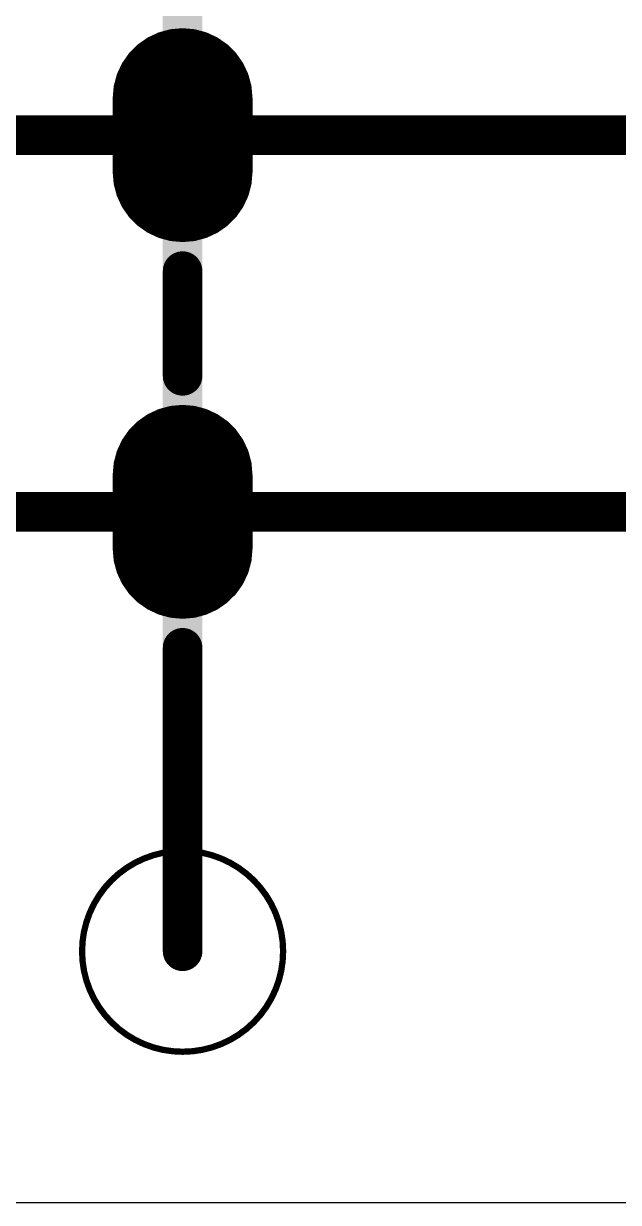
# Model space of a CAD drawing. Extents: x 5 to 105, y 20 to 66.
# Drawn here: x 17.11 to 29.13, y 20.32 to 44.17 of the extents above; entities that cross this region are included whole.
import ezdxf

# ---------------------------------------------------------------- set-up
doc = ezdxf.new("R2010")
doc.units = 0
for name, color, linetype in [('1', 12, 'CONTINUOUS'), ('20', 31, 'CONTINUOUS'), ('4', 41, 'CONTINUOUS'), ('5', 83, 'CONTINUOUS')]:
    doc.layers.add(name, color=color, linetype=linetype)

# ---------------------------------------------------------------- blocks, each defined once
blk = doc.blocks.new('RECT')
blk.add_solid([(-0.5, -0.5), (0.5, -0.5), (-0.5, 0.5), (0.5, 0.5)])

msp = doc.modelspace()

# ---------------------------------------------------------------- linework, layer by layer
at = {"layer": '1', "const_width": 0.127}
msp.add_lwpolyline([(20.32, 23.368, 1), (20.32, 27.432, 1), (20.32, 23.368)], format="xyb", dxfattribs=at)
at = {"layer": '20'}
msp.add_line((5.08, 20.32), (105.39, 20.32), dxfattribs=at)
at = {"layer": '4'}
for points, const_width in [([(19.7851, 43.5842), (19.5968, 43.4676)], 0.127), ([(19.9916, 43.6642), (19.7851, 43.5842)], 0.127), ([(20.2093, 43.7049), (19.9916, 43.6642)], 0.127), ([(20.119, 43.688), (20.521, 43.688)], 0.127), ([(20.4307, 43.7049), (20.2093, 43.7049)], 0.127), ([(20.6484, 43.6642), (20.4307, 43.7049)], 0.127), ([(20.8549, 43.5842), (20.6484, 43.6642)], 0.127), ([(21.0432, 43.4676), (20.8549, 43.5842)], 0.127), ([(19.5968, 43.4676), (19.4332, 43.3184)], 0.127), ([(19.56, 43.434), (21.08, 43.434)], 0.127), ([(19.7477, 43.561), (20.8924, 43.561)], 0.127), ([(21.2068, 43.3184), (21.0432, 43.4676)], 0.127), ([(19.2997, 43.1417), (19.201, 42.9435)], 0.127), ([(19.4332, 43.3184), (19.2997, 43.1417)], 0.127), ([(19.3286, 43.18), (21.3114, 43.18)], 0.127), ([(19.4246, 43.307), (21.2154, 43.307)], 0.127), ([(21.3403, 43.1417), (21.2068, 43.3184)], 0.127), ([(21.439, 42.9435), (21.3403, 43.1417)], 0.127), ([(19.201, 42.9435), (19.1404, 42.7305)], 0.127), ([(19.1961, 42.926), (21.4439, 42.926)], 0.127), ([(19.2556, 43.053), (21.3844, 43.053)], 0.127), ([(21.4996, 42.7305), (21.439, 42.9435)], 0.127), ([(19.1404, 42.7305), (19.12, 42.51)], 0.127), ([(19.135, 42.672), (21.505, 42.672)], 0.127), ([(19.1599, 42.799), (21.4801, 42.799)], 0.127), ([(21.52, 42.51), (21.4996, 42.7305)], 0.127), ([(19.12, 42.51), (21.52, 42.51)], 0.127), ([(19.1232, 42.545), (21.5168, 42.545)], 0.127), ([(19.1404, 41.0895), (19.12, 41.31)], 0.127), ([(19.12, 41.31), (21.52, 41.31)], 0.127), ([(19.1232, 41.275), (21.5168, 41.275)], 0.127), ([(21.52, 41.31), (21.4996, 41.0895)], 0.127), ([(19.135, 41.148), (21.505, 41.148)], 0.127), ([(19.201, 40.8765), (19.1404, 41.0895)], 0.127), ([(19.1599, 41.021), (21.4801, 41.021)], 0.127), ([(21.4996, 41.0895), (21.439, 40.8765)], 0.127), ([(19.1961, 40.894), (21.4439, 40.894)], 0.127), ([(19.2997, 40.6783), (19.201, 40.8765)], 0.127), ([(19.2556, 40.767), (21.3844, 40.767)], 0.127), ([(21.439, 40.8765), (21.3403, 40.6783)], 0.127), ([(19.4332, 40.5016), (19.2997, 40.6783)], 0.127), ([(19.3286, 40.64), (21.3114, 40.64)], 0.127), ([(19.4246, 40.513), (21.2154, 40.513)], 0.127), ([(19.5968, 40.3524), (19.4332, 40.5016)], 0.127), ([(21.2068, 40.5016), (21.0432, 40.3524)], 0.127), ([(21.3403, 40.6783), (21.2068, 40.5016)], 0.127), ([(19.56, 40.386), (21.08, 40.386)], 0.127), ([(19.7851, 40.2358), (19.5968, 40.3524)], 0.127), ([(19.7477, 40.259), (20.8924, 40.259)], 0.127), ([(21.0432, 40.3524), (20.8549, 40.2358)], 0.127), ([(19.9916, 40.1558), (19.7851, 40.2358)], 0.127), ([(20.2093, 40.1151), (19.9916, 40.1558)], 0.127), ([(20.119, 40.132), (20.521, 40.132)], 0.127), ([(20.4307, 40.1151), (20.2093, 40.1151)], 0.127), ([(20.6484, 40.1558), (20.4307, 40.1151)], 0.127), ([(20.8549, 40.2358), (20.6484, 40.1558)], 0.127), ([(20.32, 39.16), (20.32, 37.04)], 0.8), ([(19.7851, 35.9642), (19.5968, 35.8476)], 0.127), ([(19.9916, 36.0442), (19.7851, 35.9642)], 0.127), ([(20.2093, 36.0849), (19.9916, 36.0442)], 0.127), ([(20.119, 36.068), (20.5211, 36.068)], 0.127), ([(20.4307, 36.0849), (20.2093, 36.0849)], 0.127), ([(20.6484, 36.0442), (20.4307, 36.0849)], 0.127), ([(20.8549, 35.9642), (20.6484, 36.0442)], 0.127), ([(21.0432, 35.8476), (20.8549, 35.9642)], 0.127), ([(19.5968, 35.8476), (19.4332, 35.6984)], 0.127), ([(19.56, 35.814), (21.08, 35.814)], 0.127), ([(19.7476, 35.941), (20.8924, 35.941)], 0.127), ([(21.2068, 35.6984), (21.0432, 35.8476)], 0.127), ([(19.2997, 35.5217), (19.201, 35.3235)], 0.127), ([(19.4332, 35.6984), (19.2997, 35.5217)], 0.127), ([(19.3287, 35.56), (21.3114, 35.56)], 0.127), ([(19.4246, 35.687), (21.2155, 35.687)], 0.127), ([(21.3403, 35.5217), (21.2068, 35.6984)], 0.127), ([(21.439, 35.3235), (21.3403, 35.5217)], 0.127), ([(19.201, 35.3235), (19.1404, 35.1105)], 0.127), ([(19.1961, 35.306), (21.4439, 35.306)], 0.127), ([(19.2556, 35.433), (21.3844, 35.433)], 0.127), ([(21.4996, 35.1105), (21.439, 35.3235)], 0.127), ([(19.1404, 35.1105), (19.12, 34.89)], 0.127), ([(19.135, 35.052), (21.505, 35.052)], 0.127), ([(19.1599, 35.179), (21.4801, 35.179)], 0.127), ([(21.52, 34.89), (21.4996, 35.1105)], 0.127), ([(19.12, 34.89), (21.52, 34.89)], 0.127), ([(19.1232, 34.925), (21.5168, 34.925)], 0.127), ([(19.1404, 33.4695), (19.12, 33.69)], 0.127), ([(19.12, 33.69), (21.52, 33.69)], 0.127), ([(19.1232, 33.655), (21.5168, 33.655)], 0.127), ([(21.52, 33.69), (21.4996, 33.4695)], 0.127), ([(19.135, 33.528), (21.505, 33.528)], 0.127), ([(19.201, 33.2565), (19.1404, 33.4695)], 0.127), ([(19.1599, 33.401), (21.4801, 33.401)], 0.127), ([(21.4996, 33.4695), (21.439, 33.2565)], 0.127), ([(19.1961, 33.274), (21.444, 33.274)], 0.127), ([(19.2997, 33.0583), (19.201, 33.2565)], 0.127), ([(19.2556, 33.147), (21.3844, 33.147)], 0.127), ([(21.439, 33.2565), (21.3403, 33.0583)], 0.127), ([(19.4332, 32.8816), (19.2997, 33.0583)], 0.127), ([(19.3287, 33.02), (21.3114, 33.02)], 0.127), ([(19.4246, 32.893), (21.2155, 32.893)], 0.127), ([(19.5968, 32.7324), (19.4332, 32.8816)], 0.127), ([(21.2068, 32.8816), (21.0432, 32.7324)], 0.127), ([(21.3403, 33.0583), (21.2068, 32.8816)], 0.127), ([(19.56, 32.766), (21.08, 32.766)], 0.127), ([(19.7851, 32.6158), (19.5968, 32.7324)], 0.127), ([(19.7477, 32.639), (20.8924, 32.639)], 0.127), ([(19.9916, 32.5358), (19.7851, 32.6158)], 0.127), ([(20.8549, 32.6158), (20.6484, 32.5358)], 0.127), ([(21.0432, 32.7324), (20.8549, 32.6158)], 0.127), ([(20.2093, 32.4951), (19.9916, 32.5358)], 0.127), ([(20.119, 32.512), (20.521, 32.512)], 0.127), ([(20.4307, 32.4951), (20.2093, 32.4951)], 0.127), ([(20.6484, 32.5358), (20.4307, 32.4951)], 0.127), ([(20.32, 31.54), (20.32, 25.4)], 0.8)]:
    msp.add_lwpolyline(points, dxfattribs=dict(at, const_width=const_width))
for points, const_width in [([(19.7736, 43.6138, 1), (19.7966, 43.5546)], 0.0635), ([(19.8018, 43.5572, 1), (19.7684, 43.6112)], 0.0635), ([(19.9858, 43.6954, 1), (19.9974, 43.633)], 0.0635), ([(20.0031, 43.6346, 1), (19.9801, 43.6938)], 0.0635), ([(20.119, 43.7198, 1), (20.119, 43.6563)], 0.0635), ([(20.2093, 43.7366, 1), (20.2093, 43.6731)], 0.0635), ([(20.2151, 43.6737, 1), (20.2034, 43.7361)], 0.0635), ([(20.4366, 43.7361, 1), (20.4249, 43.6737)], 0.0635), ([(20.4307, 43.6731, 1), (20.4307, 43.7366)], 0.0635), ([(20.521, 43.6563, 1), (20.521, 43.7198)], 0.0635), ([(20.6599, 43.6938, 1), (20.6369, 43.6346)], 0.0635), ([(20.6426, 43.633, 1), (20.6542, 43.6954)], 0.0635), ([(20.8716, 43.6112, 1), (20.8382, 43.5572)], 0.0635), ([(20.8434, 43.5546, 1), (20.8664, 43.6138)], 0.0635), ([(19.56, 43.4658, 1), (19.56, 43.4023)], 0.0635), ([(19.5801, 43.4946, 1), (19.6136, 43.4406)], 0.0635), ([(19.6182, 43.4442, 1), (19.5754, 43.4911)], 0.0635), ([(19.7477, 43.5928, 1), (19.7477, 43.5292)], 0.0635), ([(20.8924, 43.5292, 1), (20.8924, 43.5928)], 0.0635), ([(21.0646, 43.4911, 1), (21.0218, 43.4442)], 0.0635), ([(21.0264, 43.4406, 1), (21.0599, 43.4946)], 0.0635), ([(21.08, 43.4023, 1), (21.08, 43.4658)], 0.0635), ([(19.2744, 43.1609, 1), (19.3251, 43.1226)], 0.0635), ([(19.3282, 43.1276, 1), (19.2713, 43.1559)], 0.0635), ([(19.3286, 43.2118, 1), (19.3286, 43.1482)], 0.0635), ([(19.4246, 43.3388, 1), (19.4246, 43.2752)], 0.0635), ([(19.4118, 43.3419, 1), (19.4546, 43.295)], 0.0635), ([(19.4585, 43.2993, 1), (19.4079, 43.3376)], 0.0635), ([(21.2321, 43.3376, 1), (21.1815, 43.2993)], 0.0635), ([(21.1854, 43.295, 1), (21.2282, 43.3419)], 0.0635), ([(21.2154, 43.2752, 1), (21.2154, 43.3388)], 0.0635), ([(21.3687, 43.1559, 1), (21.3118, 43.1276)], 0.0635), ([(21.3114, 43.1482, 1), (21.3114, 43.2118)], 0.0635), ([(21.3149, 43.1226, 1), (21.3656, 43.1609)], 0.0635), ([(19.1961, 42.9578, 1), (19.1961, 42.8942)], 0.0635), ([(19.1726, 42.9576, 1), (19.2295, 42.9293)], 0.0635), ([(19.2316, 42.9348, 1), (19.1705, 42.9522)], 0.0635), ([(19.2556, 43.0848, 1), (19.2556, 43.0213)], 0.0635), ([(21.3844, 43.0213, 1), (21.3844, 43.0848)], 0.0635), ([(21.4695, 42.9522, 1), (21.4084, 42.9348)], 0.0635), ([(21.4105, 42.9293, 1), (21.4674, 42.9576)], 0.0635), ([(21.4439, 42.8942, 1), (21.4439, 42.9578)], 0.0635), ([(19.135, 42.7038, 1), (19.135, 42.6403)], 0.0635), ([(19.1099, 42.7392, 1), (19.171, 42.7218)], 0.0635), ([(19.172, 42.7276, 1), (19.1088, 42.7334)], 0.0635), ([(19.1599, 42.8308, 1), (19.1599, 42.7672)], 0.0635), ([(21.5312, 42.7334, 1), (21.468, 42.7276)], 0.0635), ([(21.469, 42.7218, 1), (21.5301, 42.7392)], 0.0635), ([(21.4801, 42.7672, 1), (21.4801, 42.8308)], 0.0635), ([(21.505, 42.6403, 1), (21.505, 42.7038)], 0.0635), ([(19.12, 42.5418, 1), (19.12, 42.4783)], 0.0635), ([(19.0884, 42.5129, 1), (19.1516, 42.5071)], 0.0635), ([(19.1232, 42.5768, 1), (19.1232, 42.5132)], 0.0635), ([(21.4884, 42.5071, 1), (21.5516, 42.5129)], 0.0635), ([(21.5168, 42.5132, 1), (21.5168, 42.5768)], 0.0635), ([(21.52, 42.4783, 1), (21.52, 42.5418)], 0.0635), ([(19.12, 41.3418, 1), (19.12, 41.2782)], 0.0635), ([(19.1516, 41.3129, 1), (19.0884, 41.3071)], 0.0635), ([(19.1232, 41.3068, 1), (19.1232, 41.2432)], 0.0635), ([(21.5516, 41.3071, 1), (21.4884, 41.3129)], 0.0635), ([(21.5168, 41.2432, 1), (21.5168, 41.3068)], 0.0635), ([(21.52, 41.2782, 1), (21.52, 41.3418)], 0.0635), ([(19.135, 41.1798, 1), (19.135, 41.1163)], 0.0635), ([(19.171, 41.0982, 1), (19.1099, 41.0808)], 0.0635), ([(19.1088, 41.0866, 1), (19.172, 41.0924)], 0.0635), ([(19.1599, 41.0528, 1), (19.1599, 40.9892)], 0.0635), ([(21.468, 41.0924, 1), (21.5312, 41.0866)], 0.0635), ([(21.5301, 41.0808, 1), (21.469, 41.0982)], 0.0635), ([(21.4801, 40.9892, 1), (21.4801, 41.0528)], 0.0635), ([(21.505, 41.1163, 1), (21.505, 41.1798)], 0.0635), ([(19.1961, 40.9258, 1), (19.1961, 40.8623)], 0.0635), ([(19.2295, 40.8907, 1), (19.1726, 40.8624)], 0.0635), ([(19.1705, 40.8678, 1), (19.2316, 40.8852)], 0.0635), ([(19.2556, 40.7988, 1), (19.2556, 40.7353)], 0.0635), ([(21.3844, 40.7353, 1), (21.3844, 40.7988)], 0.0635), ([(21.4084, 40.8852, 1), (21.4695, 40.8678)], 0.0635), ([(21.4674, 40.8624, 1), (21.4105, 40.8907)], 0.0635), ([(21.4439, 40.8623, 1), (21.4439, 40.9258)], 0.0635), ([(19.3251, 40.6974, 1), (19.2744, 40.6591)], 0.0635), ([(19.2713, 40.6641, 1), (19.3282, 40.6924)], 0.0635), ([(19.3286, 40.6718, 1), (19.3286, 40.6082)], 0.0635), ([(19.4246, 40.5448, 1), (19.4246, 40.4813)], 0.0635), ([(19.4546, 40.525, 1), (19.4118, 40.4781)], 0.0635), ([(19.4079, 40.4824, 1), (19.4585, 40.5207)], 0.0635), ([(21.1815, 40.5207, 1), (21.2321, 40.4824)], 0.0635), ([(21.2282, 40.4781, 1), (21.1854, 40.525)], 0.0635), ([(21.2154, 40.4813, 1), (21.2154, 40.5448)], 0.0635), ([(21.3118, 40.6924, 1), (21.3687, 40.6641)], 0.0635), ([(21.3114, 40.6082, 1), (21.3114, 40.6718)], 0.0635), ([(21.3656, 40.6591, 1), (21.3149, 40.6974)], 0.0635), ([(19.56, 40.4178, 1), (19.56, 40.3543)], 0.0635), ([(19.6136, 40.3794, 1), (19.5801, 40.3254)], 0.0635), ([(19.5754, 40.3289, 1), (19.6182, 40.3758)], 0.0635), ([(19.7477, 40.2908, 1), (19.7477, 40.2272)], 0.0635), ([(20.8924, 40.2272, 1), (20.8924, 40.2908)], 0.0635), ([(21.0218, 40.3758, 1), (21.0646, 40.3289)], 0.0635), ([(21.0599, 40.3254, 1), (21.0264, 40.3794)], 0.0635), ([(21.08, 40.3543, 1), (21.08, 40.4178)], 0.0635), ([(19.7966, 40.2654, 1), (19.7736, 40.2062)], 0.0635), ([(19.7684, 40.2088, 1), (19.8018, 40.2628)], 0.0635), ([(19.9974, 40.187, 1), (19.9858, 40.1246)], 0.0635), ([(19.9801, 40.1262, 1), (20.0031, 40.1854)], 0.0635), ([(20.119, 40.1638, 1), (20.119, 40.1003)], 0.0635), ([(20.2093, 40.1469, 1), (20.2093, 40.0834)], 0.0635), ([(20.2034, 40.0839, 1), (20.2151, 40.1463)], 0.0635), ([(20.4249, 40.1463, 1), (20.4366, 40.0839)], 0.0635), ([(20.4307, 40.0834, 1), (20.4307, 40.1469)], 0.0635), ([(20.521, 40.1003, 1), (20.521, 40.1638)], 0.0635), ([(20.6369, 40.1854, 1), (20.6599, 40.1262)], 0.0635), ([(20.6542, 40.1246, 1), (20.6426, 40.187)], 0.0635), ([(20.8382, 40.2628, 1), (20.8716, 40.2088)], 0.0635), ([(20.8664, 40.2062, 1), (20.8434, 40.2654)], 0.0635), ([(20.52, 39.16, 1), (20.12, 39.16)], 0.4), ([(20.12, 37.04, 1), (20.52, 37.04)], 0.4), ([(19.7736, 35.9938, 1), (19.7966, 35.9346)], 0.0635), ([(19.8018, 35.9372, 1), (19.7684, 35.9912)], 0.0635), ([(19.9858, 36.0754, 1), (19.9974, 36.013)], 0.0635), ([(20.0031, 36.0146, 1), (19.9801, 36.0738)], 0.0635), ([(20.119, 36.0998, 1), (20.119, 36.0363)], 0.0635), ([(20.2093, 36.1166, 1), (20.2093, 36.0531)], 0.0635), ([(20.2151, 36.0537, 1), (20.2034, 36.1161)], 0.0635), ([(20.4366, 36.1161, 1), (20.4249, 36.0537)], 0.0635), ([(20.4307, 36.0531, 1), (20.4307, 36.1166)], 0.0635), ([(20.5211, 36.0363, 1), (20.5211, 36.0998)], 0.0635), ([(20.6599, 36.0738, 1), (20.6369, 36.0146)], 0.0635), ([(20.6426, 36.013, 1), (20.6542, 36.0754)], 0.0635), ([(20.8716, 35.9912, 1), (20.8382, 35.9372)], 0.0635), ([(20.8434, 35.9346, 1), (20.8664, 35.9938)], 0.0635), ([(19.56, 35.8458, 1), (19.56, 35.7822)], 0.0635), ([(19.5801, 35.8746, 1), (19.6136, 35.8206)], 0.0635), ([(19.6182, 35.8242, 1), (19.5755, 35.8711)], 0.0635), ([(19.7476, 35.9728, 1), (19.7476, 35.9093)], 0.0635), ([(20.8924, 35.9093, 1), (20.8924, 35.9728)], 0.0635), ([(21.0646, 35.8711, 1), (21.0218, 35.8242)], 0.0635), ([(21.0265, 35.8206, 1), (21.0599, 35.8746)], 0.0635), ([(21.08, 35.7822, 1), (21.08, 35.8458)], 0.0635), ([(19.2744, 35.5409, 1), (19.3251, 35.5026)], 0.0635), ([(19.3282, 35.5076, 1), (19.2713, 35.5359)], 0.0635), ([(19.3287, 35.5918, 1), (19.3287, 35.5282)], 0.0635), ([(19.4246, 35.7188, 1), (19.4246, 35.6553)], 0.0635), ([(19.4118, 35.7219, 1), (19.4546, 35.675)], 0.0635), ([(19.4585, 35.6793, 1), (19.4079, 35.7176)], 0.0635), ([(21.2321, 35.7176, 1), (21.1815, 35.6793)], 0.0635), ([(21.1854, 35.675, 1), (21.2282, 35.7219)], 0.0635), ([(21.2155, 35.6553, 1), (21.2155, 35.7188)], 0.0635), ([(21.3687, 35.5359, 1), (21.3118, 35.5076)], 0.0635), ([(21.3114, 35.5282, 1), (21.3114, 35.5918)], 0.0635), ([(21.3149, 35.5026, 1), (21.3656, 35.5409)], 0.0635), ([(19.1961, 35.3378, 1), (19.1961, 35.2743)], 0.0635), ([(19.1726, 35.3376, 1), (19.2295, 35.3093)], 0.0635), ([(19.2316, 35.3148, 1), (19.1705, 35.3322)], 0.0635), ([(19.2556, 35.4648, 1), (19.2556, 35.4012)], 0.0635), ([(21.3844, 35.4012, 1), (21.3844, 35.4648)], 0.0635), ([(21.4695, 35.3322, 1), (21.4084, 35.3148)], 0.0635), ([(21.4105, 35.3093, 1), (21.4674, 35.3376)], 0.0635), ([(21.4439, 35.2743, 1), (21.4439, 35.3378)], 0.0635), ([(19.135, 35.0838, 1), (19.135, 35.0202)], 0.0635), ([(19.1099, 35.1192, 1), (19.171, 35.1018)], 0.0635), ([(19.172, 35.1076, 1), (19.1088, 35.1134)], 0.0635), ([(19.1599, 35.2108, 1), (19.1599, 35.1472)], 0.0635), ([(21.5312, 35.1134, 1), (21.468, 35.1076)], 0.0635), ([(21.469, 35.1018, 1), (21.5301, 35.1192)], 0.0635), ([(21.4801, 35.1472, 1), (21.4801, 35.2108)], 0.0635), ([(21.505, 35.0202, 1), (21.505, 35.0838)], 0.0635), ([(19.12, 34.9218, 1), (19.12, 34.8583)], 0.0635), ([(19.0884, 34.8929, 1), (19.1516, 34.8871)], 0.0635), ([(19.1232, 34.9568, 1), (19.1232, 34.8933)], 0.0635), ([(21.4884, 34.8871, 1), (21.5516, 34.8929)], 0.0635), ([(21.5168, 34.8933, 1), (21.5168, 34.9568)], 0.0635), ([(21.52, 34.8583, 1), (21.52, 34.9218)], 0.0635), ([(19.1516, 33.6929, 1), (19.0884, 33.6871)], 0.0635), ([(19.12, 33.7217, 1), (19.12, 33.6583)], 0.0635), ([(19.1232, 33.6868, 1), (19.1232, 33.6232)], 0.0635), ([(21.5516, 33.6871, 1), (21.4884, 33.6929)], 0.0635), ([(21.5168, 33.6232, 1), (21.5168, 33.6868)], 0.0635), ([(21.52, 33.6583, 1), (21.52, 33.7218)], 0.0635), ([(19.135, 33.5598, 1), (19.135, 33.4962)], 0.0635), ([(19.171, 33.4782, 1), (19.1099, 33.4608)], 0.0635), ([(19.1088, 33.4666, 1), (19.172, 33.4724)], 0.0635), ([(19.1599, 33.4328, 1), (19.1599, 33.3693)], 0.0635), ([(21.468, 33.4724, 1), (21.5312, 33.4666)], 0.0635), ([(21.5301, 33.4608, 1), (21.469, 33.4782)], 0.0635), ([(21.4801, 33.3693, 1), (21.4801, 33.4328)], 0.0635), ([(21.505, 33.4962, 1), (21.505, 33.5598)], 0.0635), ([(19.1961, 33.3058, 1), (19.1961, 33.2422)], 0.0635), ([(19.2295, 33.2707, 1), (19.1726, 33.2424)], 0.0635), ([(19.1705, 33.2478, 1), (19.2316, 33.2652)], 0.0635), ([(19.2556, 33.1788, 1), (19.2556, 33.1152)], 0.0635), ([(21.3844, 33.1152, 1), (21.3844, 33.1788)], 0.0635), ([(21.4084, 33.2652, 1), (21.4695, 33.2478)], 0.0635), ([(21.4674, 33.2424, 1), (21.4106, 33.2707)], 0.0635), ([(21.444, 33.2422, 1), (21.444, 33.3058)], 0.0635), ([(19.3251, 33.0774, 1), (19.2744, 33.0391)], 0.0635), ([(19.2713, 33.0441, 1), (19.3282, 33.0724)], 0.0635), ([(19.3287, 33.0518, 1), (19.3287, 32.9883)], 0.0635), ([(19.4246, 32.9248, 1), (19.4246, 32.8612)], 0.0635), ([(19.4546, 32.905, 1), (19.4118, 32.8581)], 0.0635), ([(19.4079, 32.8624, 1), (19.4585, 32.9007)], 0.0635), ([(21.1815, 32.9007, 1), (21.2322, 32.8624)], 0.0635), ([(21.2282, 32.8581, 1), (21.1854, 32.905)], 0.0635), ([(21.2155, 32.8612, 1), (21.2155, 32.9248)], 0.0635), ([(21.3118, 33.0724, 1), (21.3687, 33.0441)], 0.0635), ([(21.3114, 32.9883, 1), (21.3114, 33.0518)], 0.0635), ([(21.3656, 33.0392, 1), (21.3149, 33.0774)], 0.0635), ([(19.56, 32.7978, 1), (19.56, 32.7342)], 0.0635), ([(19.6136, 32.7594, 1), (19.5801, 32.7054)], 0.0635), ([(19.5755, 32.7089, 1), (19.6182, 32.7558)], 0.0635), ([(19.7477, 32.6708, 1), (19.7477, 32.6073)], 0.0635), ([(19.7966, 32.6454, 1), (19.7736, 32.5862)], 0.0635), ([(19.7684, 32.5888, 1), (19.8018, 32.6428)], 0.0635), ([(20.8382, 32.6428, 1), (20.8716, 32.5888)], 0.0635), ([(20.8664, 32.5862, 1), (20.8434, 32.6454)], 0.0635), ([(20.8924, 32.6073, 1), (20.8924, 32.6708)], 0.0635), ([(21.0218, 32.7558, 1), (21.0646, 32.7089)], 0.0635), ([(21.0599, 32.7054, 1), (21.0265, 32.7594)], 0.0635), ([(21.08, 32.7342, 1), (21.08, 32.7978)], 0.0635), ([(19.9974, 32.567, 1), (19.9858, 32.5046)], 0.0635), ([(19.9801, 32.5062, 1), (20.0031, 32.5654)], 0.0635), ([(20.119, 32.5438, 1), (20.119, 32.4802)], 0.0635), ([(20.2093, 32.5269, 1), (20.2093, 32.4634)], 0.0635), ([(20.2034, 32.4639, 1), (20.2151, 32.5263)], 0.0635), ([(20.4249, 32.5263, 1), (20.4366, 32.4639)], 0.0635), ([(20.4307, 32.4634, 1), (20.4307, 32.5269)], 0.0635), ([(20.521, 32.4802, 1), (20.521, 32.5438)], 0.0635), ([(20.6369, 32.5654, 1), (20.6599, 32.5062)], 0.0635), ([(20.6542, 32.5046, 1), (20.6426, 32.567)], 0.0635), ([(20.52, 31.54, 1), (20.12, 31.54)], 0.4), ([(20.12, 25.4, 1), (20.52, 25.4)], 0.4)]:
    msp.add_lwpolyline(points, format="xyb", dxfattribs=dict(at, const_width=const_width))
at = {"layer": '5'}
for points, const_width in [([(19.645, 43.8291), (19.4522, 43.6942)], 0.127), ([(19.6248, 43.815), (21.0152, 43.815)], 0.127), ([(19.8583, 43.9286), (19.645, 43.8291)], 0.127), ([(20.0856, 43.9895), (19.8583, 43.9286)], 0.127), ([(19.9083, 43.942), (20.7317, 43.942)], 0.127), ([(20.32, 44.01), (20.0856, 43.9895)], 0.127), ([(20.5544, 43.9895), (20.32, 44.01)], 0.127), ([(20.7817, 43.9286), (20.5544, 43.9895)], 0.127), ([(20.995, 43.8291), (20.7817, 43.9286)], 0.127), ([(21.1878, 43.6942), (20.995, 43.8291)], 0.127), ([(19.4522, 43.6942), (19.2858, 43.5278)], 0.127), ([(19.4461, 43.688), (21.1939, 43.688)], 0.127), ([(21.3542, 43.5278), (21.1878, 43.6942)], 0.127), ([(19.2858, 43.5278), (19.1509, 43.335)], 0.127), ([(19.2202, 43.434), (21.4198, 43.434)], 0.127), ([(19.3191, 43.561), (21.3209, 43.561)], 0.127), ([(21.4891, 43.335), (21.3542, 43.5278)], 0.127), ([(19.0514, 43.1217), (18.9905, 42.8944)], 0.127), ([(19.1509, 43.335), (19.0514, 43.1217)], 0.127), ([(19.0786, 43.18), (21.5614, 43.18)], 0.127), ([(19.1378, 43.307), (21.5022, 43.307)], 0.127), ([(21.5886, 43.1217), (21.4891, 43.335)], 0.127), ([(21.6495, 42.8944), (21.5886, 43.1217)], 0.127), ([(18.9905, 42.8944), (18.97, 42.66)], 0.127), ([(18.999, 42.926), (21.641, 42.926)], 0.127), ([(19.033, 43.053), (21.607, 43.053)], 0.127), ([(21.67, 42.66), (21.6495, 42.8944)], 0.127), ([(18.97, 42.66), (18.97, 41.16)], 0.127), ([(18.9711, 42.672), (21.669, 42.672)], 0.127), ([(18.9822, 42.799), (21.6578, 42.799)], 0.127), ([(21.67, 41.16), (21.67, 42.66)], 0.127), ([(18.97, 42.545), (21.67, 42.545)], 0.127), ([(18.97, 42.418), (21.67, 42.418)], 0.127), ([(10.16, 41.91), (20.3, 41.91)], 0.8), ([(18.97, 42.291), (21.67, 42.291)], 0.127), ([(18.97, 42.164), (21.67, 42.164)], 0.127), ([(31.73, 41.91), (20.3, 41.91)], 0.8), ([(18.97, 42.037), (21.67, 42.037)], 0.127), ([(18.97, 41.91), (21.67, 41.91)], 0.127), ([(18.97, 41.783), (21.67, 41.783)], 0.127), ([(18.97, 41.656), (21.67, 41.656)], 0.127), ([(18.97, 41.529), (21.67, 41.529)], 0.127), ([(18.97, 41.402), (21.67, 41.402)], 0.127), ([(18.97, 41.275), (21.67, 41.275)], 0.127), ([(18.97, 41.16), (18.9905, 40.9256)], 0.127), ([(18.971, 41.148), (21.669, 41.148)], 0.127), ([(18.9822, 41.021), (21.6578, 41.021)], 0.127), ([(21.6495, 40.9256), (21.67, 41.16)], 0.127), ([(18.9905, 40.9256), (19.0514, 40.6983)], 0.127), ([(18.999, 40.894), (21.641, 40.894)], 0.127), ([(19.033, 40.767), (21.607, 40.767)], 0.127), ([(21.5886, 40.6983), (21.6495, 40.9256)], 0.127), ([(19.0514, 40.6983), (19.1509, 40.485)], 0.127), ([(19.0786, 40.64), (21.5614, 40.64)], 0.127), ([(19.1378, 40.513), (21.5022, 40.513)], 0.127), ([(19.1509, 40.485), (19.2858, 40.2922)], 0.127), ([(21.3542, 40.2922), (21.4891, 40.485)], 0.127), ([(21.4891, 40.485), (21.5886, 40.6983)], 0.127), ([(19.2202, 40.386), (21.4198, 40.386)], 0.127), ([(19.2858, 40.2922), (19.4522, 40.1258)], 0.127), ([(19.3191, 40.259), (21.3209, 40.259)], 0.127), ([(21.1878, 40.1258), (21.3542, 40.2922)], 0.127), ([(19.4461, 40.132), (21.1939, 40.132)], 0.127), ([(19.4522, 40.1258), (19.645, 39.9909)], 0.127), ([(19.6248, 40.005), (21.0152, 40.005)], 0.127), ([(20.995, 39.9909), (21.1878, 40.1258)], 0.127), ([(19.645, 39.9909), (19.8583, 39.8914)], 0.127), ([(19.8583, 39.8914), (20.0856, 39.8305)], 0.127), ([(19.9083, 39.878), (20.7317, 39.878)], 0.127), ([(20.0856, 39.8305), (20.32, 39.81)], 0.127), ([(20.32, 39.81), (20.5544, 39.8305)], 0.127), ([(20.5544, 39.8305), (20.7817, 39.8914)], 0.127), ([(20.7817, 39.8914), (20.995, 39.9909)], 0.127), ([(19.645, 36.2091), (19.4522, 36.0742)], 0.127), ([(19.6248, 36.195), (21.0152, 36.195)], 0.127), ([(19.8583, 36.3086), (19.645, 36.2091)], 0.127), ([(20.0856, 36.3695), (19.8583, 36.3086)], 0.127), ([(19.9083, 36.322), (20.7317, 36.322)], 0.127), ([(20.32, 36.39), (20.0856, 36.3695)], 0.127), ([(20.5544, 36.3695), (20.32, 36.39)], 0.127), ([(20.7817, 36.3086), (20.5544, 36.3695)], 0.127), ([(20.995, 36.2091), (20.7817, 36.3086)], 0.127), ([(21.1878, 36.0742), (20.995, 36.2091)], 0.127), ([(19.4522, 36.0742), (19.2858, 35.9078)], 0.127), ([(19.4461, 36.068), (21.1939, 36.068)], 0.127), ([(21.3542, 35.9078), (21.1878, 36.0742)], 0.127), ([(19.1509, 35.715), (19.0514, 35.5017)], 0.127), ([(19.2858, 35.9078), (19.1509, 35.715)], 0.127), ([(19.2202, 35.814), (21.4198, 35.814)], 0.127), ([(19.3191, 35.941), (21.3209, 35.941)], 0.127), ([(21.4891, 35.715), (21.3542, 35.9078)], 0.127), ([(21.5886, 35.5017), (21.4891, 35.715)], 0.127), ([(19.0514, 35.5017), (18.9905, 35.2744)], 0.127), ([(19.0786, 35.56), (21.5614, 35.56)], 0.127), ([(19.1378, 35.687), (21.5022, 35.687)], 0.127), ([(21.6495, 35.2744), (21.5886, 35.5017)], 0.127), ([(18.9905, 35.2744), (18.97, 35.04)], 0.127), ([(18.999, 35.306), (21.641, 35.306)], 0.127), ([(19.033, 35.433), (21.607, 35.433)], 0.127), ([(21.67, 35.04), (21.6495, 35.2744)], 0.127), ([(18.97, 35.04), (18.97, 33.54)], 0.127), ([(18.9711, 35.052), (21.669, 35.052)], 0.127), ([(18.9822, 35.179), (21.6578, 35.179)], 0.127), ([(21.67, 33.54), (21.67, 35.04)], 0.127), ([(18.97, 34.925), (21.67, 34.925)], 0.127), ([(18.97, 34.798), (21.67, 34.798)], 0.127), ([(13.97, 34.29), (20.3, 34.29)], 0.8), ([(18.97, 34.671), (21.67, 34.671)], 0.127), ([(18.97, 34.544), (21.67, 34.544)], 0.127), ([(31.73, 34.29), (20.3, 34.29)], 0.8), ([(18.97, 34.417), (21.67, 34.417)], 0.127), ([(18.97, 34.29), (21.67, 34.29)], 0.127), ([(18.97, 34.163), (21.67, 34.163)], 0.127), ([(18.97, 34.036), (21.67, 34.036)], 0.127), ([(18.97, 33.909), (21.67, 33.909)], 0.127), ([(18.97, 33.782), (21.67, 33.782)], 0.127), ([(18.97, 33.655), (21.67, 33.655)], 0.127), ([(18.97, 33.54), (18.9905, 33.3056)], 0.127), ([(18.9711, 33.528), (21.669, 33.528)], 0.127), ([(18.9822, 33.401), (21.6578, 33.401)], 0.127), ([(21.6495, 33.3056), (21.67, 33.54)], 0.127), ([(18.9905, 33.3056), (19.0514, 33.0783)], 0.127), ([(18.999, 33.274), (21.641, 33.274)], 0.127), ([(19.033, 33.147), (21.607, 33.147)], 0.127), ([(21.5886, 33.0783), (21.6495, 33.3056)], 0.127), ([(19.0514, 33.0783), (19.1509, 32.865)], 0.127), ([(19.0786, 33.02), (21.5614, 33.02)], 0.127), ([(19.1378, 32.893), (21.5022, 32.893)], 0.127), ([(19.1509, 32.865), (19.2858, 32.6722)], 0.127), ([(21.3542, 32.6722), (21.4891, 32.865)], 0.127), ([(21.4891, 32.865), (21.5886, 33.0783)], 0.127), ([(19.2202, 32.766), (21.4198, 32.766)], 0.127), ([(19.2858, 32.6722), (19.4522, 32.5058)], 0.127), ([(19.3191, 32.639), (21.3209, 32.639)], 0.127), ([(21.1878, 32.5058), (21.3542, 32.6722)], 0.127), ([(19.4461, 32.512), (21.1939, 32.512)], 0.127), ([(19.4522, 32.5058), (19.645, 32.3709)], 0.127), ([(19.6248, 32.385), (21.0152, 32.385)], 0.127), ([(19.645, 32.3709), (19.8583, 32.2714)], 0.127), ([(20.7817, 32.2714), (20.995, 32.3709)], 0.127), ([(20.995, 32.3709), (21.1878, 32.5058)], 0.127), ([(19.8583, 32.2714), (20.0856, 32.2105)], 0.127), ([(19.9083, 32.258), (20.7317, 32.258)], 0.127), ([(20.0856, 32.2105), (20.32, 32.19)], 0.127), ([(20.32, 32.19), (20.5544, 32.2105)], 0.127), ([(20.5544, 32.2105), (20.7817, 32.2714)], 0.127)]:
    msp.add_lwpolyline(points, dxfattribs=dict(at, const_width=const_width))
for points, const_width in [([(19.6248, 43.8468, 1), (19.6248, 43.7833)], 0.0635), ([(19.6316, 43.8579, 1), (19.6584, 43.8004)], 0.0635), ([(19.6632, 43.8031, 1), (19.6268, 43.8551)], 0.0635), ([(19.8501, 43.9593, 1), (19.8665, 43.8979)], 0.0635), ([(19.8717, 43.8998, 1), (19.8449, 43.9574)], 0.0635), ([(19.9083, 43.9738, 1), (19.9083, 43.9102)], 0.0635), ([(20.0828, 44.0211, 1), (20.0883, 43.9579)], 0.0635), ([(20.0938, 43.9588, 1), (20.0774, 44.0202)], 0.0635), ([(20.3228, 44.0416, 1), (20.3172, 43.9784)], 0.0635), ([(20.3228, 43.9784, 1), (20.3172, 44.0416)], 0.0635), ([(20.5626, 44.0202, 1), (20.5462, 43.9588)], 0.0635), ([(20.5517, 43.9579, 1), (20.5572, 44.0211)], 0.0635), ([(20.7317, 43.9102, 1), (20.7317, 43.9738)], 0.0635), ([(20.7951, 43.9574, 1), (20.7683, 43.8998)], 0.0635), ([(20.7735, 43.8979, 1), (20.7899, 43.9593)], 0.0635), ([(21.0132, 43.8551, 1), (20.9768, 43.8031)], 0.0635), ([(20.9816, 43.8004, 1), (21.0084, 43.8579)], 0.0635), ([(21.0152, 43.7833, 1), (21.0152, 43.8468)], 0.0635), ([(19.4461, 43.7198, 1), (19.4461, 43.6563)], 0.0635), ([(19.434, 43.7202, 1), (19.4704, 43.6682)], 0.0635), ([(19.4747, 43.6717, 1), (19.4298, 43.7166)], 0.0635), ([(21.2102, 43.7166, 1), (21.1653, 43.6717)], 0.0635), ([(21.1696, 43.6682, 1), (21.206, 43.7202)], 0.0635), ([(21.1939, 43.6563, 1), (21.1939, 43.7198)], 0.0635), ([(19.2202, 43.4658, 1), (19.2202, 43.4023)], 0.0635), ([(19.2634, 43.5502, 1), (19.3083, 43.5053)], 0.0635), ([(19.3118, 43.5096, 1), (19.2598, 43.546)], 0.0635), ([(19.3191, 43.5928, 1), (19.3191, 43.5292)], 0.0635), ([(21.3209, 43.5292, 1), (21.3209, 43.5928)], 0.0635), ([(21.3802, 43.546, 1), (21.3282, 43.5096)], 0.0635), ([(21.3317, 43.5053, 1), (21.3766, 43.5502)], 0.0635), ([(21.4198, 43.4023, 1), (21.4198, 43.4658)], 0.0635), ([(19.0226, 43.1351, 1), (19.0802, 43.1083)], 0.0635), ([(19.0821, 43.1135, 1), (19.0207, 43.1299)], 0.0635), ([(19.0786, 43.2118, 1), (19.0786, 43.1482)], 0.0635), ([(19.1378, 43.3388, 1), (19.1378, 43.2752)], 0.0635), ([(19.1249, 43.3532, 1), (19.1769, 43.3168)], 0.0635), ([(19.1796, 43.3216, 1), (19.1221, 43.3484)], 0.0635), ([(21.5179, 43.3484, 1), (21.4604, 43.3216)], 0.0635), ([(21.4631, 43.3168, 1), (21.5151, 43.3532)], 0.0635), ([(21.5022, 43.2752, 1), (21.5022, 43.3388)], 0.0635), ([(21.6193, 43.1299, 1), (21.5579, 43.1135)], 0.0635), ([(21.5598, 43.1083, 1), (21.6174, 43.1351)], 0.0635), ([(21.5614, 43.1482, 1), (21.5614, 43.2118)], 0.0635), ([(18.9598, 42.9026, 1), (19.0212, 42.8862)], 0.0635), ([(19.0221, 42.8917, 1), (18.9589, 42.8972)], 0.0635), ([(18.999, 42.9578, 1), (18.999, 42.8942)], 0.0635), ([(19.033, 43.0848, 1), (19.033, 43.0213)], 0.0635), ([(21.607, 43.0213, 1), (21.607, 43.0848)], 0.0635), ([(21.6811, 42.8972, 1), (21.6179, 42.8917)], 0.0635), ([(21.6188, 42.8862, 1), (21.6802, 42.9026)], 0.0635), ([(21.641, 42.8942, 1), (21.641, 42.9578)], 0.0635), ([(18.9384, 42.6628, 1), (19.0016, 42.6572)], 0.0635), ([(19.0018, 42.66, 1), (18.9383, 42.66)], 0.0635), ([(18.9711, 42.7038, 1), (18.9711, 42.6403)], 0.0635), ([(18.9822, 42.8308, 1), (18.9822, 42.7672)], 0.0635), ([(21.7018, 42.66, 1), (21.6383, 42.66)], 0.0635), ([(21.6384, 42.6572, 1), (21.7016, 42.6628)], 0.0635), ([(21.6578, 42.7672, 1), (21.6578, 42.8308)], 0.0635), ([(21.669, 42.6403, 1), (21.669, 42.7038)], 0.0635), ([(18.97, 42.5768, 1), (18.97, 42.5132)], 0.0635), ([(18.97, 42.4498, 1), (18.97, 42.3862)], 0.0635), ([(21.67, 42.5132, 1), (21.67, 42.5768)], 0.0635), ([(21.67, 42.3862, 1), (21.67, 42.4498)], 0.0635), ([(18.97, 42.1958, 1), (18.97, 42.1322)], 0.0635), ([(18.97, 42.3228, 1), (18.97, 42.2593)], 0.0635), ([(20.3, 42.11, 1), (20.3, 41.71)], 0.4), ([(20.3, 41.71, 1), (20.3, 42.11)], 0.4), ([(21.67, 42.2593, 1), (21.67, 42.3228)], 0.0635), ([(21.67, 42.1322, 1), (21.67, 42.1958)], 0.0635), ([(18.97, 42.0688, 1), (18.97, 42.0052)], 0.0635), ([(18.97, 41.9418, 1), (18.97, 41.8783)], 0.0635), ([(21.67, 42.0052, 1), (21.67, 42.0688)], 0.0635), ([(21.67, 41.8783, 1), (21.67, 41.9418)], 0.0635), ([(18.97, 41.8148, 1), (18.97, 41.7512)], 0.0635), ([(21.67, 41.7512, 1), (21.67, 41.8148)], 0.0635), ([(18.97, 41.6878, 1), (18.97, 41.6242)], 0.0635), ([(18.97, 41.5608, 1), (18.97, 41.4973)], 0.0635), ([(21.67, 41.6242, 1), (21.67, 41.6878)], 0.0635), ([(21.67, 41.4973, 1), (21.67, 41.5608)], 0.0635), ([(18.97, 41.4338, 1), (18.97, 41.3702)], 0.0635), ([(18.97, 41.3068, 1), (18.97, 41.2432)], 0.0635), ([(21.67, 41.3702, 1), (21.67, 41.4338)], 0.0635), ([(21.67, 41.2432, 1), (21.67, 41.3068)], 0.0635), ([(19.0016, 41.1628, 1), (18.9384, 41.1572)], 0.0635), ([(18.9383, 41.16, 1), (19.0018, 41.16)], 0.0635), ([(18.971, 41.1798, 1), (18.971, 41.1163)], 0.0635), ([(18.9822, 41.0528, 1), (18.9822, 40.9892)], 0.0635), ([(21.6383, 41.16, 1), (21.7018, 41.16)], 0.0635), ([(21.7016, 41.1572, 1), (21.6384, 41.1628)], 0.0635), ([(21.6578, 40.9892, 1), (21.6578, 41.0528)], 0.0635), ([(21.669, 41.1163, 1), (21.669, 41.1798)], 0.0635), ([(19.0212, 40.9338, 1), (18.9598, 40.9174)], 0.0635), ([(18.9589, 40.9228, 1), (19.0221, 40.9283)], 0.0635), ([(18.999, 40.9258, 1), (18.999, 40.8623)], 0.0635), ([(19.033, 40.7988, 1), (19.033, 40.7353)], 0.0635), ([(21.607, 40.7353, 1), (21.607, 40.7988)], 0.0635), ([(21.6179, 40.9283, 1), (21.6811, 40.9228)], 0.0635), ([(21.6802, 40.9174, 1), (21.6188, 40.9338)], 0.0635), ([(21.641, 40.8623, 1), (21.641, 40.9258)], 0.0635), ([(19.0802, 40.7117, 1), (19.0226, 40.6849)], 0.0635), ([(19.0207, 40.6901, 1), (19.0821, 40.7065)], 0.0635), ([(19.0786, 40.6718, 1), (19.0786, 40.6082)], 0.0635), ([(19.1378, 40.5448, 1), (19.1378, 40.4813)], 0.0635), ([(19.1769, 40.5032, 1), (19.1249, 40.4668)], 0.0635), ([(21.5151, 40.4668, 1), (21.4631, 40.5032)], 0.0635), ([(21.5022, 40.4813, 1), (21.5022, 40.5448)], 0.0635), ([(21.5579, 40.7065, 1), (21.6193, 40.6901)], 0.0635), ([(21.6174, 40.6849, 1), (21.5598, 40.7117)], 0.0635), ([(21.5614, 40.6082, 1), (21.5614, 40.6718)], 0.0635), ([(19.1221, 40.4716, 1), (19.1796, 40.4984)], 0.0635), ([(19.2202, 40.4178, 1), (19.2202, 40.3543)], 0.0635), ([(19.3083, 40.3147, 1), (19.2634, 40.2698)], 0.0635), ([(19.2598, 40.274, 1), (19.3118, 40.3104)], 0.0635), ([(19.3191, 40.2908, 1), (19.3191, 40.2272)], 0.0635), ([(21.3209, 40.2272, 1), (21.3209, 40.2908)], 0.0635), ([(21.3282, 40.3104, 1), (21.3802, 40.274)], 0.0635), ([(21.3766, 40.2698, 1), (21.3317, 40.3147)], 0.0635), ([(21.4198, 40.3543, 1), (21.4198, 40.4178)], 0.0635), ([(21.4604, 40.4984, 1), (21.5179, 40.4716)], 0.0635), ([(19.4461, 40.1638, 1), (19.4461, 40.1003)], 0.0635), ([(19.4704, 40.1518, 1), (19.434, 40.0998)], 0.0635), ([(19.4298, 40.1034, 1), (19.4747, 40.1483)], 0.0635), ([(19.6248, 40.0368, 1), (19.6248, 39.9733)], 0.0635), ([(21.0152, 39.9733, 1), (21.0152, 40.0368)], 0.0635), ([(21.1653, 40.1483, 1), (21.2102, 40.1034)], 0.0635), ([(21.206, 40.0998, 1), (21.1696, 40.1518)], 0.0635), ([(21.1939, 40.1003, 1), (21.1939, 40.1638)], 0.0635), ([(19.6584, 40.0196, 1), (19.6316, 39.9621)], 0.0635), ([(19.6268, 39.9649, 1), (19.6632, 40.0169)], 0.0635), ([(19.8665, 39.9221, 1), (19.8501, 39.8607)], 0.0635), ([(19.8449, 39.8626, 1), (19.8717, 39.9202)], 0.0635), ([(19.9083, 39.9098, 1), (19.9083, 39.8462)], 0.0635), ([(20.0883, 39.8621, 1), (20.0828, 39.7989)], 0.0635), ([(20.0774, 39.7998, 1), (20.0938, 39.8612)], 0.0635), ([(20.3172, 39.8416, 1), (20.3228, 39.7784)], 0.0635), ([(20.3172, 39.7784, 1), (20.3228, 39.8416)], 0.0635), ([(20.5462, 39.8612, 1), (20.5626, 39.7998)], 0.0635), ([(20.5572, 39.7989, 1), (20.5517, 39.8621)], 0.0635), ([(20.7317, 39.8462, 1), (20.7317, 39.9098)], 0.0635), ([(20.7683, 39.9202, 1), (20.7951, 39.8626)], 0.0635), ([(20.7899, 39.8607, 1), (20.7735, 39.9221)], 0.0635), ([(20.9768, 40.0169, 1), (21.0132, 39.9649)], 0.0635), ([(21.0084, 39.9621, 1), (20.9816, 40.0196)], 0.0635), ([(19.6248, 36.2268, 1), (19.6248, 36.1632)], 0.0635), ([(19.6316, 36.2379, 1), (19.6584, 36.1804)], 0.0635), ([(19.6632, 36.1831, 1), (19.6268, 36.2351)], 0.0635), ([(19.8501, 36.3393, 1), (19.8665, 36.2779)], 0.0635), ([(19.8717, 36.2798, 1), (19.8449, 36.3374)], 0.0635), ([(19.9083, 36.3538, 1), (19.9083, 36.2903)], 0.0635), ([(20.0828, 36.4011, 1), (20.0883, 36.3379)], 0.0635), ([(20.0938, 36.3388, 1), (20.0774, 36.4002)], 0.0635), ([(20.3228, 36.4216, 1), (20.3172, 36.3584)], 0.0635), ([(20.3228, 36.3584, 1), (20.3172, 36.4216)], 0.0635), ([(20.5626, 36.4002, 1), (20.5462, 36.3388)], 0.0635), ([(20.5517, 36.3379, 1), (20.5572, 36.4011)], 0.0635), ([(20.7317, 36.2903, 1), (20.7317, 36.3538)], 0.0635), ([(20.7951, 36.3374, 1), (20.7683, 36.2798)], 0.0635), ([(20.7735, 36.2779, 1), (20.7899, 36.3393)], 0.0635), ([(21.0132, 36.2351, 1), (20.9768, 36.1831)], 0.0635), ([(20.9816, 36.1804, 1), (21.0084, 36.2379)], 0.0635), ([(21.0152, 36.1632, 1), (21.0152, 36.2268)], 0.0635), ([(19.4461, 36.0998, 1), (19.4461, 36.0363)], 0.0635), ([(19.434, 36.1002, 1), (19.4705, 36.0482)], 0.0635), ([(19.4747, 36.0517, 1), (19.4298, 36.0966)], 0.0635), ([(21.2102, 36.0966, 1), (21.1653, 36.0517)], 0.0635), ([(21.1696, 36.0482, 1), (21.206, 36.1002)], 0.0635), ([(21.1939, 36.0363, 1), (21.1939, 36.0998)], 0.0635), ([(19.1796, 35.7016, 1), (19.1221, 35.7284)], 0.0635), ([(19.2202, 35.8458, 1), (19.2202, 35.7822)], 0.0635), ([(19.2634, 35.9302, 1), (19.3083, 35.8853)], 0.0635), ([(19.3119, 35.8896, 1), (19.2598, 35.926)], 0.0635), ([(19.3191, 35.9728, 1), (19.3191, 35.9093)], 0.0635), ([(21.3209, 35.9093, 1), (21.3209, 35.9728)], 0.0635), ([(21.3802, 35.926, 1), (21.3282, 35.8896)], 0.0635), ([(21.3317, 35.8853, 1), (21.3766, 35.9302)], 0.0635), ([(21.4198, 35.7822, 1), (21.4198, 35.8458)], 0.0635), ([(21.5179, 35.7284, 1), (21.4604, 35.7016)], 0.0635), ([(19.0226, 35.5151, 1), (19.0802, 35.4883)], 0.0635), ([(19.0821, 35.4935, 1), (19.0208, 35.5099)], 0.0635), ([(19.0786, 35.5918, 1), (19.0786, 35.5282)], 0.0635), ([(19.1378, 35.7188, 1), (19.1378, 35.6553)], 0.0635), ([(19.1249, 35.7332, 1), (19.1769, 35.6968)], 0.0635), ([(21.4631, 35.6968, 1), (21.5151, 35.7332)], 0.0635), ([(21.5022, 35.6553, 1), (21.5022, 35.7188)], 0.0635), ([(21.6193, 35.5099, 1), (21.5579, 35.4935)], 0.0635), ([(21.5598, 35.4883, 1), (21.6174, 35.5151)], 0.0635), ([(21.5614, 35.5282, 1), (21.5614, 35.5918)], 0.0635), ([(18.9598, 35.2826, 1), (19.0212, 35.2662)], 0.0635), ([(19.0221, 35.2717, 1), (18.9589, 35.2772)], 0.0635), ([(18.999, 35.3378, 1), (18.999, 35.2743)], 0.0635), ([(19.033, 35.4648, 1), (19.033, 35.4012)], 0.0635), ([(21.607, 35.4012, 1), (21.607, 35.4648)], 0.0635), ([(21.6811, 35.2772, 1), (21.6179, 35.2717)], 0.0635), ([(21.6188, 35.2662, 1), (21.6802, 35.2826)], 0.0635), ([(21.641, 35.2743, 1), (21.641, 35.3378)], 0.0635), ([(18.9384, 35.0428, 1), (19.0016, 35.0372)], 0.0635), ([(19.0018, 35.04, 1), (18.9383, 35.04)], 0.0635), ([(18.9711, 35.0838, 1), (18.9711, 35.0202)], 0.0635), ([(18.9822, 35.2108, 1), (18.9822, 35.1472)], 0.0635), ([(21.7018, 35.04, 1), (21.6383, 35.04)], 0.0635), ([(21.6384, 35.0372, 1), (21.7016, 35.0428)], 0.0635), ([(21.6578, 35.1472, 1), (21.6578, 35.2108)], 0.0635), ([(21.669, 35.0202, 1), (21.669, 35.0838)], 0.0635), ([(18.97, 34.8298, 1), (18.97, 34.7662)], 0.0635), ([(18.97, 34.9568, 1), (18.97, 34.8933)], 0.0635), ([(21.67, 34.8933, 1), (21.67, 34.9568)], 0.0635), ([(21.67, 34.7662, 1), (21.67, 34.8298)], 0.0635), ([(18.97, 34.7028, 1), (18.97, 34.6392)], 0.0635), ([(18.97, 34.5758, 1), (18.97, 34.5123)], 0.0635), ([(20.3, 34.49, 1), (20.3, 34.09)], 0.4), ([(20.3, 34.09, 1), (20.3, 34.49)], 0.4), ([(21.67, 34.6392, 1), (21.67, 34.7028)], 0.0635), ([(21.67, 34.5123, 1), (21.67, 34.5758)], 0.0635), ([(18.97, 34.4488, 1), (18.97, 34.3852)], 0.0635), ([(18.97, 34.3218, 1), (18.97, 34.2582)], 0.0635), ([(21.67, 34.3852, 1), (21.67, 34.4488)], 0.0635), ([(21.67, 34.2582, 1), (21.67, 34.3218)], 0.0635), ([(18.97, 34.1948, 1), (18.97, 34.1313)], 0.0635), ([(21.67, 34.1313, 1), (21.67, 34.1948)], 0.0635), ([(18.97, 34.0678, 1), (18.97, 34.0042)], 0.0635), ([(18.97, 33.9408, 1), (18.97, 33.8772)], 0.0635), ([(21.67, 34.0042, 1), (21.67, 34.0678)], 0.0635), ([(21.67, 33.8772, 1), (21.67, 33.9408)], 0.0635), ([(18.97, 33.6868, 1), (18.97, 33.6232)], 0.0635), ([(18.97, 33.8138, 1), (18.97, 33.7503)], 0.0635), ([(21.67, 33.7503, 1), (21.67, 33.8138)], 0.0635), ([(21.67, 33.6232, 1), (21.67, 33.6868)], 0.0635), ([(19.0016, 33.5428, 1), (18.9384, 33.5372)], 0.0635), ([(18.9383, 33.54, 1), (19.0018, 33.54)], 0.0635), ([(18.9711, 33.5598, 1), (18.9711, 33.4962)], 0.0635), ([(18.9822, 33.4328, 1), (18.9822, 33.3693)], 0.0635), ([(21.6383, 33.54, 1), (21.7018, 33.54)], 0.0635), ([(21.7016, 33.5372, 1), (21.6384, 33.5428)], 0.0635), ([(21.6578, 33.3693, 1), (21.6578, 33.4328)], 0.0635), ([(21.669, 33.4962, 1), (21.669, 33.5598)], 0.0635), ([(19.0212, 33.3138, 1), (18.9598, 33.2974)], 0.0635), ([(18.9589, 33.3028, 1), (19.0221, 33.3083)], 0.0635), ([(18.999, 33.3058, 1), (18.999, 33.2422)], 0.0635), ([(19.033, 33.1788, 1), (19.033, 33.1152)], 0.0635), ([(21.607, 33.1152, 1), (21.607, 33.1788)], 0.0635), ([(21.6179, 33.3083, 1), (21.6811, 33.3028)], 0.0635), ([(21.6802, 33.2974, 1), (21.6188, 33.3138)], 0.0635), ([(21.641, 33.2422, 1), (21.641, 33.3058)], 0.0635), ([(19.0802, 33.0917, 1), (19.0226, 33.0649)], 0.0635), ([(19.0208, 33.0701, 1), (19.0821, 33.0865)], 0.0635), ([(19.0786, 33.0518, 1), (19.0786, 32.9883)], 0.0635), ([(19.1378, 32.9248, 1), (19.1378, 32.8612)], 0.0635), ([(19.1769, 32.8832, 1), (19.1249, 32.8468)], 0.0635), ([(19.1221, 32.8516, 1), (19.1796, 32.8784)], 0.0635), ([(21.4604, 32.8784, 1), (21.5179, 32.8516)], 0.0635), ([(21.5151, 32.8468, 1), (21.4631, 32.8832)], 0.0635), ([(21.5022, 32.8612, 1), (21.5022, 32.9248)], 0.0635), ([(21.5579, 33.0865, 1), (21.6193, 33.0701)], 0.0635), ([(21.6174, 33.0649, 1), (21.5598, 33.0917)], 0.0635), ([(21.5614, 32.9883, 1), (21.5614, 33.0518)], 0.0635), ([(19.2202, 32.7978, 1), (19.2202, 32.7342)], 0.0635), ([(19.3083, 32.6947, 1), (19.2634, 32.6498)], 0.0635), ([(19.2598, 32.654, 1), (19.3119, 32.6904)], 0.0635), ([(19.3191, 32.6708, 1), (19.3191, 32.6073)], 0.0635), ([(21.3209, 32.6073, 1), (21.3209, 32.6708)], 0.0635), ([(21.3282, 32.6904, 1), (21.3802, 32.654)], 0.0635), ([(21.3766, 32.6498, 1), (21.3317, 32.6947)], 0.0635), ([(21.4198, 32.7342, 1), (21.4198, 32.7978)], 0.0635), ([(19.4461, 32.5438, 1), (19.4461, 32.4802)], 0.0635), ([(19.4705, 32.5318, 1), (19.434, 32.4798)], 0.0635), ([(19.4298, 32.4834, 1), (19.4747, 32.5283)], 0.0635), ([(19.6248, 32.4168, 1), (19.6248, 32.3532)], 0.0635), ([(19.6584, 32.3996, 1), (19.6316, 32.3421)], 0.0635), ([(21.0084, 32.3421, 1), (20.9816, 32.3996)], 0.0635), ([(21.0152, 32.3532, 1), (21.0152, 32.4168)], 0.0635), ([(21.1653, 32.5283, 1), (21.2102, 32.4834)], 0.0635), ([(21.206, 32.4798, 1), (21.1696, 32.5318)], 0.0635), ([(21.1939, 32.4802, 1), (21.1939, 32.5438)], 0.0635), ([(19.6268, 32.3449, 1), (19.6632, 32.3969)], 0.0635), ([(19.8665, 32.3021, 1), (19.8501, 32.2407)], 0.0635), ([(19.8449, 32.2426, 1), (19.8717, 32.3002)], 0.0635), ([(19.9083, 32.2898, 1), (19.9083, 32.2263)], 0.0635), ([(20.0883, 32.2421, 1), (20.0828, 32.1789)], 0.0635), ([(20.0774, 32.1798, 1), (20.0938, 32.2412)], 0.0635), ([(20.3172, 32.2216, 1), (20.3228, 32.1584)], 0.0635), ([(20.3172, 32.1584, 1), (20.3228, 32.2216)], 0.0635), ([(20.5462, 32.2412, 1), (20.5626, 32.1798)], 0.0635), ([(20.5572, 32.1789, 1), (20.5517, 32.2421)], 0.0635), ([(20.7317, 32.2263, 1), (20.7317, 32.2898)], 0.0635), ([(20.7683, 32.3002, 1), (20.7951, 32.2426)], 0.0635), ([(20.7899, 32.2407, 1), (20.7735, 32.3021)], 0.0635), ([(20.9768, 32.3969, 1), (21.0132, 32.3449)], 0.0635)]:
    msp.add_lwpolyline(points, format="xyb", dxfattribs=dict(at, const_width=const_width))

# ---------------------------------------------------------------- block references
at = {"layer": '4', "xscale": 2.15, "yscale": 0.8}
for p, rotation in [((20.32, 43.585), 90), ((20.32, 40.235), 270), ((20.32, 35.965), 90), ((20.32, 32.615), 270)]:
    msp.add_blockref('RECT', p, dxfattribs=dict(at, rotation=rotation))

doc.saveas('drawing.dxf')
